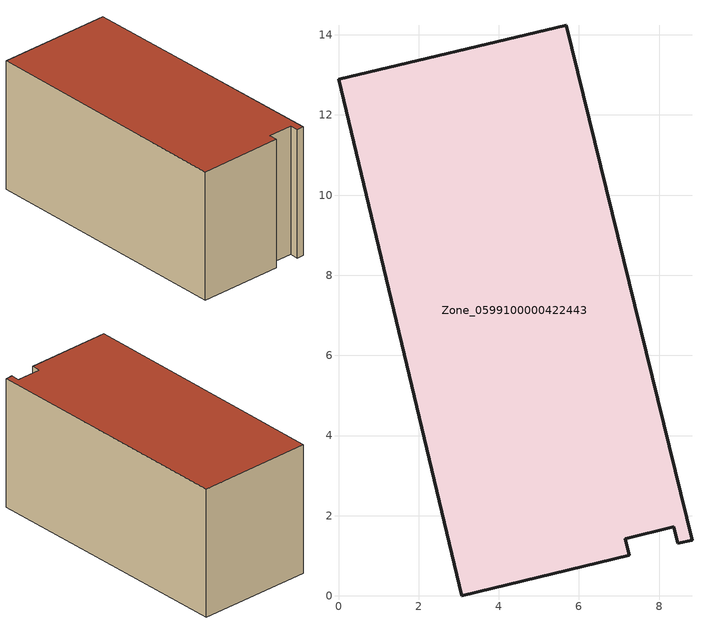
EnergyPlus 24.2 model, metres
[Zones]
Zone_0599100000422443
 floor ground (C_G): 5.68,14.24 8.82,1.39 8.47,1.3 8.37,1.72 7.16,1.43 7.26,1.01 3.08,0 0,12.89 z0
 wall outside (C_F): 3.08,0 7.26,1.01 7.16,1.43 8.37,1.72 8.47,1.3 8.82,1.39 5.68,14.24 0,12.89 3.08,0 z0:6.64
 roof outside (C_R): 5.68,14.24 0,12.89 3.08,0 7.26,1.01 7.16,1.43 8.37,1.72 8.47,1.3 8.82,1.39 z6.64
[BUILDING]
Pand.0599100000422443: North Axis=0; Terrain=City; Loads Convergence Tolerance Value=0.04; Temperature Convergence Tolerance Value=0.4; Solar Distribution=FullExterior; Maximum Number of Warmup Days=25; Minimum Number of Warmup Days=1
[Site:Location]
Rotterdam.The.Hague.AP_ZH_NLD Design_Conditions: Latitude=51.96; Longitude=4.45; Time Zone=1; Elevation=-4.5
[SITE:GROUNDTEMPERATURE:BUILDINGSURFACE]
18, 18, 18, 18, 18, 18, 18, 18, 18, 18, 18, 18
[MATERIAL] Thermal Absorptance=0.9; Solar Absorptance=0.7; Visible Absorptance=0.7
Name | Roughness | Thickness | Conductivity | Density | Specific Heat
G.TI.2006-2014 | MediumSmooth | 0.15 | 0.06 | 540 | 1210
F.TI.2006-2014 | Rough | 0.3 | 0.12 | 1920 | 840
R.TI.2006-2014 | MediumRough | 0.2 | 0.08 | 1500 | 1000
[CONSTRUCTION]
C_G: G.TI.2006-2014
C_F: F.TI.2006-2014
C_R: R.TI.2006-2014
[ZONE]
Zone_0599100000422443: Type=1; Multiplier=1; Ceiling Height=Autocalculate; Volume=Autocalculate; Floor Area=autocalculate; Part of Total Floor Area=Yes
[ZONEINFILTRATION:DESIGNFLOWRATE]
Infil_Zone_0599100000422443: Zone or ZoneList or Space or SpaceList=Zone_0599100000422443; Schedule=AlwaysOn; Design Flow Rate Calculation Method=Flow/Area; Flow Rate per Floor Area=0.0015; Constant Term Coefficient=1; Temperature Term Coefficient=0; Velocity Term Coefficient=0; Velocity Squared Term Coefficient=0
[HVACTEMPLATE:ZONE:IDEALLOADSAIRSYSTEM]
Zone_0599100000422443: Maximum Heating Supply Air Temperature=50; Minimum Cooling Supply Air Temperature=13; Maximum Heating Supply Air Humidity Ratio=0.0156; Minimum Cooling Supply Air Humidity Ratio=0.0077; Heating Limit=NoLimit; Cooling Limit=NoLimit; Dehumidification Control Type=ConstantSensibleHeatRatio; Cooling Sensible Heat Ratio=0.7; Dehumidification Setpoint=60; Humidification Control Type=None; Humidification Setpoint=30; Outdoor Air Method=None; Outdoor Air Flow Rate per Person=0.00944; Outdoor Air Flow Rate per Zone Floor Area=0; Outdoor Air Flow Rate per Zone=0; Demand Controlled Ventilation Type=None; Outdoor Air Economizer Type=NoEconomizer; Heat Recovery Type=None; Sensible Heat Recovery Effectiveness=0.7; Latent Heat Recovery Effectiveness=0.65
[ZONECONTROL:THERMOSTAT]
ThermostatControl_Zone_0599100000422443: Zone or ZoneList=Zone_0599100000422443; Control Type Schedule=DualSetpointControlType; Control 1=Thermostat_Zone_0599100000422443; Temperature Difference Between Cutout And Setpoint=0
[THERMOSTATSETPOINT:DUALSETPOINT]
Thermostat_Zone_0599100000422443: Heating Setpoint Temperature Schedule=HeatingSetpoint_Zone_0599100000422443; Cooling Setpoint Temperature Schedule=CoolingSetpoint_Zone_0599100000422443
[SCHEDULE:COMPACT]
HeatingSetpoint_Zone_0599100000422443: Through: 12/31, For: AllDays, Until: 24:00, 21
CoolingSetpoint_Zone_0599100000422443: Through: 12/31, For: AllDays, Until: 24:00, 24
DualSetpointControlType: Through: 12/31, For: AllDays, Until: 24:00, 4
AlwaysOn: Through: 12/31, For: AllDays, Until: 24:00, 1
